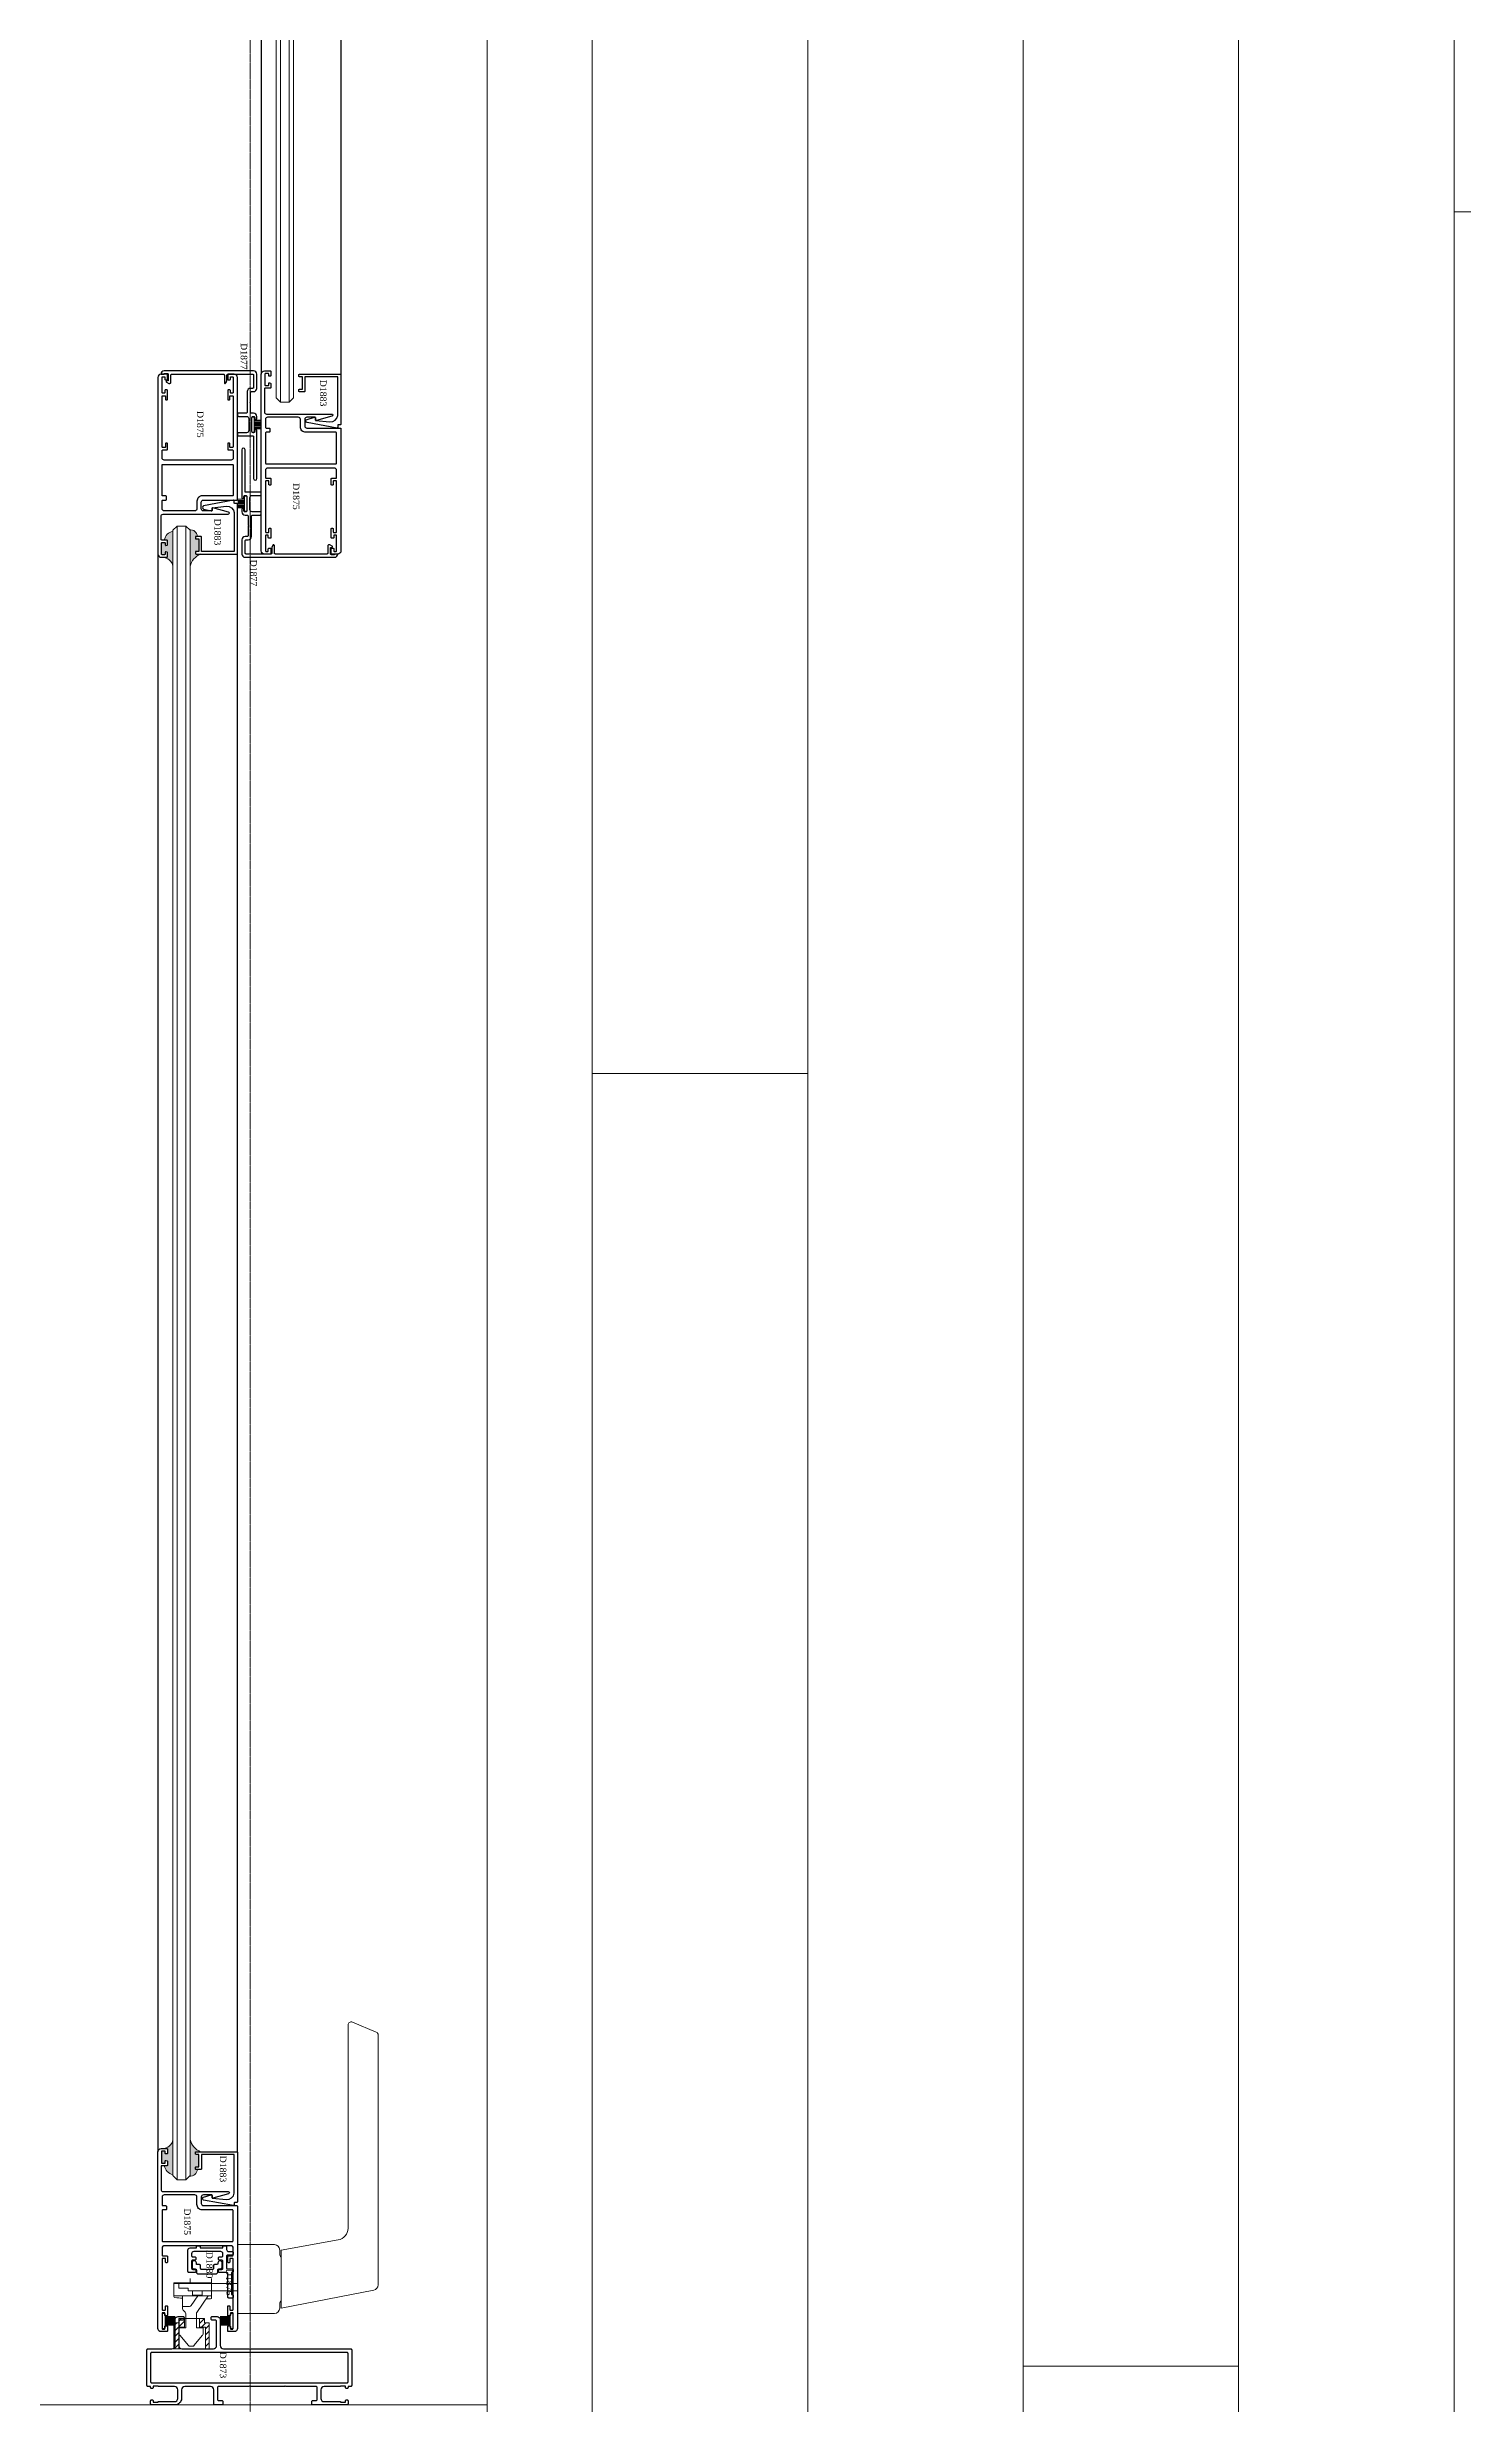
# Model space of a CAD drawing. Header units: millimetres. Extents: x 1336014 to 2939047, y -333549 to -60566.
# Drawn here: x 1477513 to 1478170, y -117289 to -116194 of the extents above; entities that cross this region are included whole.
import ezdxf

# ---------------------------------------------------------------- set-up
doc = ezdxf.new("R2010")
doc.units = ezdxf.units.MM
doc.header["$MEASUREMENT"] = 0
doc.linetypes.add('CENTER2', pattern=[1.125, 0.75, -0.125, 0.125, -0.125])
for name, color, linetype, lineweight in [('02.Thay', 145, 'Continuous', 15), ('03.Manh', 251, 'Continuous', 13), ('09.Hatch', 250, 'Continuous', 5), ('10.truc', 250, 'CENTER2', 20), ('DIM', 252, 'Continuous', 20), ('Khóa cửa nhôm', 56, 'Continuous', 5), ('KT KHUNG BAO', 96, 'Continuous', 9), ('kính', 54, 'Continuous', 9), ('Nhôm', 4, 'Continuous', 20), ('Nẹp nhôm', 6, 'Continuous', 9), ('Ron', 15, 'Continuous', 9)]:
    doc.layers.add(name, color=color, linetype=linetype, lineweight=lineweight)
for name, color, linetype in [('1', 4, 'Continuous'), ('Dim and mark text', 241, 'Continuous'), ('I. Hatch', 8, 'Continuous')]:
    doc.layers.add(name, color=color, linetype=linetype)
doc.styles.add('(Mark cn big5)', font='', dxfattribs={"height": 9})
doc.styles.get('(Mark cn big5)').set_extended_font_data('经典宋体繁')

# ---------------------------------------------------------------- blocks, each defined once
blk = doc.blocks.new('ron cửa trượt xingfa 95')
for p, q in [((-2, 1.4), (-2, 6)), ((-1.6, 1.4), (-1.6, 6)), ((-1.2, 1.4), (-1.2, 6)), ((-0.8, 1.4), (-0.8, 6)), ((-0.4, 1.4), (-0.4, 6)), ((0, 1.4), (0, 6)), ((0.4, 1.4), (0.4, 6)), ((0.8, 1.4), (0.8, 6)), ((1.2, 1.4), (1.2, 6)), ((1.6, 1.4), (1.6, 6)), ((2, 1.4), (2, 6))]:
    blk.add_line(p, q)
blk.add_lwpolyline([(3.1, 0), (-3.2, 0, -0.414214), (-3.5, 0.3), (-3.5, 1.1, -0.414214), (-3.2, 1.4), (3.1, 1.4, -0.414214), (3.4, 1.1), (3.4, 0.3, -0.414214)], format="xyb", close=True)
blk = doc.blocks.new('Long nheo cánh cửa lùa SC95')
for p, q in [((-2, -1.1), (-2, -4.1)), ((-1.5, -1.1), (-1.5, -4.1)), ((-1, -1.1), (-1, -4.1)), ((-0.5, -1.1), (-0.5, -4.1)), ((0, -1.1), (0, -4.1)), ((0.5, -1.1), (0.5, -4.1)), ((1, -1.1), (1, -4.1)), ((1.5, -1.1), (1.5, -4.1)), ((2, -1.1), (2, -4.1))]:
    blk.add_line(p, q)
blk.add_lwpolyline([(3.5, 0), (3.5, -1.1), (-3.5, -1.1), (-3.5, 0)], close=True)
blk = doc.blocks.new('tay nam khoa cua truot xingfa 95')
at = {"linetype": 'Continuous'}
h = blk.add_hatch(dxfattribs=at)
h.set_pattern_fill('ANSI31', color=28, scale=0.6, style=0)
h.set_pattern_definition([(45, (-5592.2417, 6701.1846), (-1.3470384, 1.3470384), [])])
h.paths.add_polyline_path([(-22.3, -35.1), (-22.3, -37.9), (-18.3, -37.9), (-18.3, -35.6), (-20.3, -35.6), (-20.3, -33.4), (-32.3, -33.4), (-32.3, -35.1)])
h.paths.add_polyline_path([(-20.3, -49.9), (-20.3, -47.6), (-18.3, -47.6), (-18.3, -44.9), (-22.3, -44.9), (-22.3, -47.6), (-32.3, -47.6), (-32.3, -49.9)])
for p, q in [((113.3, 45), (-2.7, 45)), ((119.3, 33.1), (114.6, 44.1)), ((-5.1, 43), (-13.5, 0)), ((13.5, 0), (18.2, 26.5)), ((117.9, 31), (23.6, 31)), ((-13.5, 0), (13.5, 0)), ((13.2, 0), (-13.2, 0)), ((-10, 0), (10.4, 0)), ((10.4, 0), (13.5, 0)), ((-16, -20.2), (-16, -3.2)), ((-13.5, -0.7), (-11.5, -0.7)), ((11.5, -0.7), (13.5, -0.7)), ((16, -20.2), (16, -3.2)), ((-5.5, -43.2), (-5.5, -20.2)), ((-2, -47.5), (-2, -20.2)), ((-8.6, -32.3), (0.2, -32.3)), ((-7.7, -49.8), (-7.7, -32.3)), ((-4.3, -32.3), (0.3, -32.3)), ((-1.7, -49.8), (-1.7, -32.3)), ((-31.2, -41.2), (-31.2, -42.3)), ((-30.9, -40.5), (-26.1, -36.5)), ((-30.9, -43.1), (-26.1, -47)), ((-25.5, -36.3), (-22.7, -36.3)), ((-22.7, -39.3), (-22.7, -36.3)), ((-22.7, -39.3), (-16, -39.3)), ((-15.5, -39.1), (-7.7, -33.9)), ((-12.7, -42.6), (-12.7, -45.8)), ((-7.7, -38.7), (-12.3, -41.8)), ((-5.5, -36.7), (-7.5, -36.7)), ((-7.5, -41.2), (-7.5, -36.7)), ((-5.5, -41.2), (-7.5, -41.2)), ((-5.5, -40.3), (-5.5, -43.2)), ((-5.5, -43.2), (-5.5, -41.2)), ((-4.2, -43.2), (-5.5, -43.2)), ((-4.2, -47.5), (-4.2, -43.2)), ((-2, -36), (-2, -49.8)), ((-1.7, -42.3), (-1.7, -44.8)), ((-1.7, -42.3), (0.3, -42.3)), ((-22.7, -47.3), (-25.5, -47.3)), ((-22.7, -47.3), (-22.7, -44.3)), ((-22.7, -44.3), (-16.1, -44.3)), ((-14.5, -45.5), (-15.4, -44.6)), ((-13.8, -45.8), (-7.7, -45.8)), ((-1.7, -49.8), (-8.1, -49.8)), ((-2, -47.5), (-4.2, -47.5))]:
    blk.add_line(p, q, dxfattribs=at)
blk.add_line((-16, -20.2), (16, -20.2))
at = {"color": 28, "linetype": 'Continuous'}
for p, q in [((-20.3, -33.4), (-32.3, -33.4)), ((-32.3, -49.9), (-32.3, -33.4)), ((-22.3, -35.1), (-32.3, -35.1)), ((-22.3, -35.1), (-22.3, -37.9)), ((-18.3, -37.9), (-22.3, -37.9)), ((-20.3, -35.6), (-20.3, -33.4)), ((-18.3, -35.6), (-20.3, -35.6)), ((-18.3, -35.6), (-18.3, -47.6)), ((-22.3, -47.6), (-32.3, -47.6)), ((-32.3, -49.9), (-20.3, -49.9)), ((-22.3, -44.9), (-22.3, -47.6)), ((-18.3, -44.9), (-22.3, -44.9)), ((-20.3, -47.6), (-20.3, -49.9)), ((-20.3, -47.6), (-18.3, -47.6))]:
    blk.add_line(p, q, dxfattribs=at)
at = {"linetype": 'Continuous'}
for centre, radius, start, end in [((-2.7, 42.5), 2.5, 90, 169), ((113.3, 43.5), 1.5, 23, 89.9994), ((117.9, 32.5), 1.5, 269.9998, 23), ((23.6, 25.5), 5.5, 90, 170), ((-11.5, 0.8), 1.5, 270, 327.769), ((-11.3, 0.8), 1.5, 270, 327.769), ((11.5, 0.8), 1.5, 212.231, 270), ((11.7, 0.8), 1.5, 212.231, 270), ((-13.5, -3.2), 2.5, 90, 180), ((13.5, -3.2), 2.5, 0, 90), ((110.8, -37.3), 120, 177.8419, 178.8785), ((-8.6, -32.8), 0.5, 90, 177.8419), ((-30.2, -41.2), 1, 130, 180), ((-30.2, -42.3), 1, 180, 230), ((-25.5, -37.3), 1, 90, 130), ((-16, -38.3), 1, 270, 303.6901), ((-11.7, -42.6), 1, 123.6901, 180), ((-25.5, -46.3), 1, 230, 270), ((-16.1, -45.3), 1, 45, 90), ((-13.8, -44.8), 1, 225, 270), ((110.8, -37.3), 120, 184.0619, 185.7633), ((-8.1, -49.3), 0.5, 185.7633, 270)]:
    blk.add_arc(centre, radius, start, end, dxfattribs=at)
blk = doc.blocks.new('\xadqerqw')
at = {"layer": 'KT KHUNG BAO'}
for points in [[(478522.9, -43414), (478522.9, -43397.8, 0.317646), (478518.9, -43401.8), (478520.1, -43401.8, -0.414214), (478520.4, -43402.1), (478520.4, -43403.9, -0.339454), (478520.2, -43404.2), (478519.7, -43404.3, -0.493145), (478519.4, -43404.1), (478519.4, -43403.3, 0.414214), (478519.1, -43403), (478517.9, -43403, 0.414214), (478517.6, -43403.3), (478517.6, -43408.3, 0.414214), (478517.9, -43408.6), (478519.1, -43408.6, 0.414214), (478519.4, -43408.3), (478519.4, -43407.5, -0.493145), (478519.7, -43407.3), (478520.2, -43407.5, -0.339454), (478520.4, -43407.8), (478520.4, -43409.5, -0.414214), (478520.1, -43409.8), (478518, -43409.8, -0.367208)], [(478535.8, -43408.3), (478533.7, -43408.3, -0.414214), (478533.4, -43408), (478533.4, -43407.4, -0.414214), (478533.7, -43407.1), (478535, -43407.1), (478535, -43401.3), (478533.7, -43401.3, -0.414214), (478533.4, -43401), (478533.4, -43400.4, -0.414214), (478533.7, -43400.1), (478534.3, -43400.1, 0.424996), (478530.7, -43397.1), (478530.9, -43397.3), (478530.9, -43414, -0.234607)], [(478522.9, -44144.3), (478522.9, -44160.6, -0.317646), (478518.9, -44156.5), (478520.1, -44156.5, 0.414214), (478520.4, -44156.2), (478520.4, -44154.4, 0.339454), (478520.2, -44154.1), (478519.7, -44154, 0.493145), (478519.4, -44154.2), (478519.4, -44155, -0.414214), (478519.1, -44155.3), (478517.9, -44155.3, -0.414214), (478517.6, -44155), (478517.6, -44150, -0.414214), (478517.9, -44149.7), (478519.1, -44149.7, -0.414214), (478519.4, -44150), (478519.4, -44150.8, 0.493145), (478519.7, -44151), (478520.2, -44150.9, 0.339454), (478520.4, -44150.6), (478520.4, -44148.8, 0.414214), (478520.1, -44148.5), (478518, -44148.5, 0.367208)], [(478535.8, -44150), (478533.7, -44150, 0.414214), (478533.4, -44150.3), (478533.4, -44150.9, 0.414214), (478533.7, -44151.2), (478535, -44151.2), (478535, -44157), (478533.7, -44157, 0.414214), (478533.4, -44157.3), (478533.4, -44157.9, 0.414214), (478533.7, -44158.2), (478534.3, -44158.2, -0.424996), (478530.7, -44161.2), (478530.9, -44161), (478530.9, -44144.3, 0.234607)]]:
    blk.add_hatch(color=256, dxfattribs=at).paths.add_polyline_path(points)
at = {"layer": '1'}
for points in [[(478535.6, -44194.6), (478546.1, -44194.6), (478546.1, -44194.1, -0.414214), (478546.6, -44193.6), (478547.3, -44193.6, -0.414214), (478547.8, -44194.1), (478547.8, -44195.3, 0.414214), (478548.8, -44196.3), (478550.4, -44196.3, -0.414214), (478550.9, -44196.8), (478550.9, -44197.5, -0.414214), (478550.4, -44198), (478548.3, -44198, 0.414214), (478547.8, -44198.5), (478547.8, -44203.9, 0.414214), (478548.3, -44204.4), (478550.4, -44204.4, -0.414214), (478550.9, -44204.9), (478550.9, -44205.6, -0.414214), (478550.4, -44206.1), (478550.1, -44206.1), (478550.1, -44216.2), (478550.4, -44216.2, -0.414214), (478550.9, -44216.7), (478550.9, -44217.4, -0.414214), (478550.4, -44217.9), (478548.9, -44217.9, -0.414214), (478548.4, -44217.4), (478548.4, -44206.6, 0.414214), (478547.9, -44206.1), (478544.6, -44206.1, -0.414214), (478544.1, -44205.6), (478544.1, -44205.1, -0.414214), (478544.6, -44204.6), (478545.6, -44204.6, 0.414214), (478546.1, -44204.1), (478546.1, -44200.8, 0.414214), (478545.6, -44200.3), (478544.6, -44200.3, -0.414214), (478544.1, -44199.8), (478544.1, -44199.3, -0.414214), (478544.6, -44198.8), (478545.6, -44198.8, 0.414214), (478546.1, -44198.3), (478546.1, -44197.3, 0.414214), (478545.1, -44196.3), (478539.2, -44196.3), (478538.9, -44196), (478538.6, -44196.3), (478532.6, -44196.3, 0.414214), (478531.6, -44197.3), (478531.6, -44198.3, 0.414214), (478532.1, -44198.8), (478533.1, -44198.8, -0.414214), (478533.6, -44199.3), (478533.6, -44199.8, -0.414214), (478533.1, -44200.3), (478532.1, -44200.3, 0.414214), (478531.6, -44200.8), (478531.6, -44204.1, 0.414214), (478532.1, -44204.6), (478533.1, -44204.6, -0.414214), (478533.6, -44205.1), (478533.6, -44205.6, -0.414214), (478533.1, -44206.1), (478530.4, -44206.1, -0.414214), (478529.9, -44205.6), (478529.9, -44195.6, -0.414214), (478530.9, -44194.6), (478533.9, -44194.6), (478533.9, -44194.1, -0.414214), (478534.4, -44193.6), (478535.1, -44193.6, -0.414214), (478535.6, -44194.1)], [(478543.8, -44205.7), (478543.8, -44204.9, -0.414214), (478544.3, -44204.4), (478544.8, -44204.4, 0.414214), (478545.8, -44203.4), (478545.8, -44201.6, 0.414214), (478544.8, -44200.6, 0.414214), (478543.8, -44201.6), (478543.8, -44201.9, -0.414214), (478543.3, -44202.4), (478542.3, -44202.4, 0.414214), (478541.8, -44202.9), (478541.8, -44204.2, -0.414214), (478541.3, -44204.7), (478539.1, -44204.7), (478538.8, -44205), (478538.5, -44204.7), (478536.3, -44204.7, -0.414214), (478535.8, -44204.2), (478535.8, -44202.9, 0.414214), (478535.3, -44202.4), (478534.3, -44202.4, -0.414214), (478533.8, -44201.9), (478533.8, -44201.6, 0.414214), (478532.8, -44200.6, 0.414214), (478531.8, -44201.6), (478531.8, -44203.4, 0.414214), (478532.8, -44204.4), (478533.3, -44204.4, -0.414214), (478533.8, -44204.9), (478533.8, -44205.7, 0.414214), (478534.8, -44206.7), (478542.8, -44206.7, 0.414214)]]:
    blk.add_lwpolyline(points, format="xyb", close=True, dxfattribs=at)
at = {"layer": 'DIM', "ltscale": 0.15}
for centre, radius, start, end in [((478523.8, -43402.6), 4.93, 100.1457, 170.6347), ((478531, -43400.3), 3.29, 4.0145, 96.1158), ((478518, -43414.9), 5.03, 9.3385, 89.993), ((478518, -44143.5), 5.03, 270.007, 350.6615), ((478523.8, -44155.7), 4.93, 189.3653, 259.8543), ((478531, -44158), 3.29, 263.8842, 355.9855)]:
    blk.add_arc(centre, radius, start, end, dxfattribs=at)
at = {"layer": 'I. Hatch', "ltscale": 0.15}
for p, q in [((478563.9, -42584.4), (478563.9, -43324.8)), ((478600.9, -42584.1), (478600.9, -43325.1)), ((478515.9, -43408.3), (478515.9, -44150)), ((478552.9, -44150.3), (478552.9, -43407.8))]:
    blk.add_line(p, q, dxfattribs=at)
at = {"layer": 'KT KHUNG BAO'}
for centre, start, end in [((478539.1, -43416.1), 112.8415, 165.6543), ((478539.1, -44142.2), 194.3457, 247.1585)]:
    blk.add_arc(centre, 8.49, start, end, dxfattribs=at)
at = {"layer": 'kính'}
for points in [[(478576.9, -43337.8), (478578.9, -43335.8), (478578.9, -42573.4), (478576.9, -42571.4), (478572.9, -42571.4), (478570.9, -42573.4), (478570.9, -43335.8), (478572.9, -43337.8)], [(478572.9, -43337.8), (478572.9, -42571.4), (478576.9, -42571.4), (478576.9, -43337.8)], [(478528.9, -44163), (478530.9, -44161), (478530.9, -43397.3), (478528.9, -43395.3), (478524.9, -43395.3), (478522.9, -43397.3), (478522.9, -44161), (478524.9, -44163)], [(478524.9, -44163), (478524.9, -43395.3), (478528.9, -43395.3), (478528.9, -44163)]]:
    blk.add_lwpolyline(points, close=True, dxfattribs=at)
at = {"layer": 'Nhôm', "lineweight": 25}
for points in [[(478520.4, -43402.1, 0.414214), (478520.1, -43401.8), (478517.7, -43401.8, -0.414214), (478517.4, -43401.5), (478517.4, -43390.8, -0.414214), (478518.4, -43389.8), (478548.6, -43389.8, 0.873366), (478548.8, -43388.8), (478541.5, -43386.8, 0.49569), (478541.1, -43387.1), (478541.1, -43388, -0.414214), (478540.8, -43388.3), (478537.1, -43388.3, -0.414214), (478536.1, -43387.3), (478536.1, -43384.3, -0.414214), (478537.1, -43383.3), (478552.6, -43383.3, 0.414214), (478552.9, -43383), (478552.9, -43326.3, 0.414214), (478551.4, -43324.8), (478548.7, -43324.8, 0.414214), (478548.4, -43325.1), (478548.4, -43327.2, 0.414214), (478548.7, -43327.5), (478549.3, -43327.5, 0.414214), (478549.6, -43327.2), (478549.6, -43326.3, -0.414214), (478549.9, -43326), (478550.6, -43326, -0.414214), (478550.9, -43326.3), (478550.9, -43333.3, -0.414214), (478550.6, -43333.6), (478549.9, -43333.6, -0.414214), (478549.6, -43333.3), (478549.6, -43332.4, 0.414214), (478549.3, -43332.1), (478548.7, -43332.1, 0.414214), (478548.4, -43332.4), (478548.4, -43334.8), (478548.4, -43336.5, 0.414214), (478548.7, -43336.8), (478549, -43336.8, 0.414214), (478549.3, -43336.5), (478549.3, -43335.1, -0.414214), (478549.6, -43334.8), (478550.6, -43334.8, -0.414214), (478550.9, -43335.1), (478550.9, -43358.5, -0.414214), (478550.6, -43358.8), (478549.6, -43358.8, -0.414214), (478549.3, -43358.5), (478549.3, -43357.1, 0.414214), (478549, -43356.8), (478548.7, -43356.8, 0.414214), (478548.4, -43357.1), (478548.4, -43359.7, 0.414214), (478548.7, -43360), (478550.6, -43360, -0.414214), (478550.9, -43360.3), (478550.9, -43363.7, -0.414214), (478549.9, -43364.7), (478518.9, -43364.7, -0.414214), (478517.9, -43363.7), (478517.9, -43360.3, -0.414214), (478518.2, -43360), (478520.1, -43360, 0.414214), (478520.4, -43359.7), (478520.4, -43357.1, 0.414214), (478520.1, -43356.8), (478519.8, -43356.8, 0.414214), (478519.5, -43357.1), (478519.5, -43358.5, -0.414214), (478519.2, -43358.8), (478518.2, -43358.8, -0.414214), (478517.9, -43358.5), (478517.9, -43335.1, -0.414214), (478518.2, -43334.8), (478519.2, -43334.8, -0.414214), (478519.5, -43335.1), (478519.5, -43336.5, 0.414214), (478519.8, -43336.8), (478520.1, -43336.8, 0.414214), (478520.4, -43336.5), (478520.4, -43334.8), (478520.4, -43332.4, 0.414214), (478520.1, -43332.1), (478519.5, -43332.1, 0.414214), (478519.2, -43332.4), (478519.2, -43333.3, -0.414214), (478518.9, -43333.6), (478518.2, -43333.6, -0.414214), (478517.9, -43333.3), (478517.9, -43326.3, -0.414214), (478518.2, -43326), (478518.9, -43326, -0.414214), (478519.2, -43326.3), (478519.2, -43327.2, 0.414214), (478519.5, -43327.5), (478520.1, -43327.5, 0.414214), (478520.4, -43327.2), (478520.4, -43325.1, 0.414214), (478520.1, -43324.8), (478517.4, -43324.8, 0.414214), (478515.9, -43326.3), (478515.9, -43408.3, 0.414214), (478517.4, -43409.8), (478520.1, -43409.8, 0.414214), (478520.4, -43409.5), (478520.4, -43407.8, 0.339454), (478520.2, -43407.5), (478519.7, -43407.3, 0.493145), (478519.4, -43407.5), (478519.4, -43408.3, -0.414214), (478519.1, -43408.6), (478517.9, -43408.6, -0.414214), (478517.6, -43408.3), (478517.6, -43403.3, -0.414214), (478517.9, -43403), (478519.1, -43403, -0.414214), (478519.4, -43403.3), (478519.4, -43404.1, 0.493145), (478519.7, -43404.3), (478520.2, -43404.2, 0.339454), (478520.4, -43403.9)], [(478568.4, -43331, -0.414214), (478568.1, -43331.3), (478565.7, -43331.3, 0.414214), (478565.4, -43331.6), (478565.4, -43342.3, 0.414214), (478566.4, -43343.3), (478596.6, -43343.3, -0.873366), (478596.7, -43344.3), (478589.5, -43346.3, -0.49569), (478589.1, -43346), (478589.1, -43345.1, 0.414214), (478588.8, -43344.8), (478585.1, -43344.8, 0.414214), (478584.1, -43345.8), (478584.1, -43348.8, 0.414214), (478585.1, -43349.8), (478600.6, -43349.8, -0.414214), (478600.9, -43350.1), (478600.9, -43406.8, -0.414214), (478599.4, -43408.3), (478596.7, -43408.3, -0.414214), (478596.4, -43408), (478596.4, -43405.9, -0.414214), (478596.7, -43405.6), (478597.3, -43405.6, -0.414214), (478597.6, -43405.9), (478597.6, -43406.8, 0.414214), (478597.9, -43407.1), (478598.6, -43407.1, 0.414214), (478598.9, -43406.8), (478598.9, -43399.8, 0.414214), (478598.6, -43399.5), (478597.9, -43399.5, 0.414214), (478597.6, -43399.8), (478597.6, -43400.7, -0.414214), (478597.3, -43401), (478596.7, -43401, -0.414214), (478596.4, -43400.7), (478596.4, -43398.3), (478596.4, -43396.6, -0.414214), (478596.7, -43396.3), (478597, -43396.3, -0.414214), (478597.3, -43396.6), (478597.3, -43398, 0.414214), (478597.6, -43398.3), (478598.6, -43398.3, 0.414214), (478598.9, -43398), (478598.9, -43374.6, 0.414214), (478598.6, -43374.3), (478597.6, -43374.3, 0.414214), (478597.3, -43374.6), (478597.3, -43376, -0.414214), (478597, -43376.3), (478596.7, -43376.3, -0.414214), (478596.4, -43376), (478596.4, -43373.4, -0.414214), (478596.7, -43373.1), (478598.6, -43373.1, 0.414214), (478598.9, -43372.8), (478598.9, -43369.4, 0.414214), (478597.9, -43368.4), (478566.9, -43368.4, 0.414214), (478565.9, -43369.4), (478565.9, -43372.8, 0.414214), (478566.2, -43373.1), (478568.1, -43373.1, -0.414214), (478568.4, -43373.4), (478568.4, -43376, -0.414214), (478568.1, -43376.3), (478567.8, -43376.3, -0.414214), (478567.5, -43376), (478567.5, -43374.6, 0.414214), (478567.2, -43374.3), (478566.2, -43374.3, 0.414214), (478565.9, -43374.6), (478565.9, -43398, 0.414214), (478566.2, -43398.3), (478567.2, -43398.3, 0.414214), (478567.5, -43398), (478567.5, -43396.6, -0.414214), (478567.8, -43396.3), (478568.1, -43396.3, -0.414214), (478568.4, -43396.6), (478568.4, -43398.3), (478568.4, -43400.7, -0.414214), (478568.1, -43401), (478567.5, -43401, -0.414214), (478567.2, -43400.7), (478567.2, -43399.8, 0.414214), (478566.9, -43399.5), (478566.2, -43399.5, 0.414214), (478565.9, -43399.8), (478565.9, -43406.8, 0.414214), (478566.2, -43407.1), (478566.9, -43407.1, 0.414214), (478567.2, -43406.8), (478567.2, -43405.9, -0.414214), (478567.5, -43405.6), (478568.1, -43405.6, -0.414214), (478568.4, -43405.9), (478568.4, -43408, -0.414214), (478568.1, -43408.3), (478565.4, -43408.3, -0.414214), (478563.9, -43406.8), (478563.9, -43324.8, -0.414214), (478565.4, -43323.3), (478568.1, -43323.3, -0.414214), (478568.4, -43323.6), (478568.4, -43325.4, -0.339454), (478568.2, -43325.7), (478567.7, -43325.8, -0.493145), (478567.4, -43325.6), (478567.4, -43324.8, 0.414214), (478567.1, -43324.5), (478565.9, -43324.5, 0.414214), (478565.6, -43324.8), (478565.6, -43329.8, 0.414214), (478565.9, -43330.1), (478567.1, -43330.1, 0.414214), (478567.4, -43329.8), (478567.4, -43329, -0.493145), (478567.7, -43328.8), (478568.2, -43329, -0.339454), (478568.4, -43329.3)], [(478598.9, -43366.1), (478598.9, -43352.1, 0.414214), (478598.6, -43351.8), (478584.6, -43351.8, -0.414214), (478582.1, -43349.3), (478582.1, -43345.8, 0.414214), (478581.1, -43344.8), (478566.9, -43344.8, 0.414214), (478565.9, -43345.8), (478565.9, -43349.5, 0.414214), (478566.2, -43349.8), (478567.6, -43349.8, -0.414214), (478567.9, -43350.1), (478567.9, -43351.5, -0.414214), (478567.6, -43351.8), (478566.2, -43351.8, 0.414214), (478565.9, -43352.1), (478565.9, -43366.1, 0.414214), (478566.2, -43366.4), (478598.6, -43366.4, 0.414214)], [(478550.9, -43367), (478550.9, -43381, -0.414214), (478550.6, -43381.3), (478536.6, -43381.3, 0.414214), (478534.1, -43383.8), (478534.1, -43387.3, -0.414214), (478533.1, -43388.3), (478518.9, -43388.3, -0.414214), (478517.9, -43387.3), (478517.9, -43383.6, -0.414214), (478518.2, -43383.3), (478519.6, -43383.3, 0.414214), (478519.9, -43383), (478519.9, -43381.6, 0.414214), (478519.6, -43381.3), (478518.2, -43381.3, -0.414214), (478517.9, -43381), (478517.9, -43367, -0.414214), (478518.2, -43366.7), (478550.6, -43366.7, -0.414214)], [(478520.4, -44156.2, -0.414214), (478520.1, -44156.5), (478517.7, -44156.5, 0.414214), (478517.4, -44156.8), (478517.4, -44167.5, 0.414214), (478518.4, -44168.5), (478548.6, -44168.5, -0.873366), (478548.8, -44169.5), (478541.5, -44171.5, -0.49569), (478541.1, -44171.2), (478541.1, -44170.3, 0.414214), (478540.8, -44170), (478537.1, -44170, 0.414214), (478536.1, -44171), (478536.1, -44174, 0.414214), (478537.1, -44175), (478552.6, -44175, -0.414214), (478552.9, -44175.3), (478552.9, -44232, -0.414214), (478551.4, -44233.5), (478548.7, -44233.5, -0.414214), (478548.4, -44233.2), (478548.4, -44231.1, -0.414214), (478548.7, -44230.8), (478549.3, -44230.8, -0.414214), (478549.6, -44231.1), (478549.6, -44232, 0.414214), (478549.9, -44232.3), (478550.6, -44232.3, 0.414214), (478550.9, -44232), (478550.9, -44225, 0.414214), (478550.6, -44224.7), (478549.9, -44224.7, 0.414214), (478549.6, -44225), (478549.6, -44225.9, -0.414214), (478549.3, -44226.2), (478548.7, -44226.2, -0.414214), (478548.4, -44225.9), (478548.4, -44223.5), (478548.4, -44221.8, -0.414214), (478548.7, -44221.5), (478549, -44221.5, -0.414214), (478549.3, -44221.8), (478549.3, -44223.2, 0.414214), (478549.6, -44223.5), (478550.6, -44223.5, 0.414214), (478550.9, -44223.2), (478550.9, -44199.8, 0.414214), (478550.6, -44199.5), (478549.6, -44199.5, 0.414214), (478549.3, -44199.8), (478549.3, -44201.2, -0.414214), (478549, -44201.5), (478548.7, -44201.5, -0.414214), (478548.4, -44201.2), (478548.4, -44198.6, -0.414214), (478548.7, -44198.3), (478550.6, -44198.3, 0.414214), (478550.9, -44198), (478550.9, -44194.6, 0.414214), (478549.9, -44193.6), (478518.9, -44193.6, 0.414214), (478517.9, -44194.6), (478517.9, -44198, 0.414214), (478518.2, -44198.3), (478520.1, -44198.3, -0.414214), (478520.4, -44198.6), (478520.4, -44201.2, -0.414214), (478520.1, -44201.5), (478519.8, -44201.5, -0.414214), (478519.5, -44201.2), (478519.5, -44199.8, 0.414214), (478519.2, -44199.5), (478518.2, -44199.5, 0.414214), (478517.9, -44199.8), (478517.9, -44223.2, 0.414214), (478518.2, -44223.5), (478519.2, -44223.5, 0.414214), (478519.5, -44223.2), (478519.5, -44221.8, -0.414214), (478519.8, -44221.5), (478520.1, -44221.5, -0.414214), (478520.4, -44221.8), (478520.4, -44223.5), (478520.4, -44225.9, -0.414214), (478520.1, -44226.2), (478519.5, -44226.2, -0.414214), (478519.2, -44225.9), (478519.2, -44225, 0.414214), (478518.9, -44224.7), (478518.2, -44224.7, 0.414214), (478517.9, -44225), (478517.9, -44232, 0.414214), (478518.2, -44232.3), (478518.9, -44232.3, 0.414214), (478519.2, -44232), (478519.2, -44231.1, -0.414214), (478519.5, -44230.8), (478520.1, -44230.8, -0.414214), (478520.4, -44231.1), (478520.4, -44233.2, -0.414214), (478520.1, -44233.5), (478517.4, -44233.5, -0.414214), (478515.9, -44232), (478515.9, -44150, -0.414214), (478517.4, -44148.5), (478520.1, -44148.5, -0.414214), (478520.4, -44148.8), (478520.4, -44150.6, -0.339454), (478520.2, -44150.9), (478519.7, -44151, -0.493145), (478519.4, -44150.8), (478519.4, -44150, 0.414214), (478519.1, -44149.7), (478517.9, -44149.7, 0.414214), (478517.6, -44150), (478517.6, -44155, 0.414214), (478517.9, -44155.3), (478519.1, -44155.3, 0.414214), (478519.4, -44155), (478519.4, -44154.2, -0.493145), (478519.7, -44154), (478520.2, -44154.2, -0.339454), (478520.4, -44154.4)], [(478550.9, -44191.3), (478550.9, -44177.3, 0.414214), (478550.6, -44177), (478536.6, -44177, -0.414214), (478534.1, -44174.5), (478534.1, -44171, 0.414214), (478533.1, -44170), (478518.9, -44170, 0.414214), (478517.9, -44171), (478517.9, -44174.7, 0.414214), (478518.2, -44175), (478519.6, -44175, -0.414214), (478519.9, -44175.3), (478519.9, -44176.7, -0.414214), (478519.6, -44177), (478518.2, -44177, 0.414214), (478517.9, -44177.3), (478517.9, -44191.3, 0.414214), (478518.2, -44191.6), (478550.6, -44191.6, 0.414214)], [(478603.7, -44265.1, -0.414214), (478604.2, -44265.6), (478604.2, -44267, -0.414214), (478603.7, -44267.5), (478587.9, -44267.5, -0.414214), (478587.4, -44267), (478587.4, -44266, -0.414214), (478587.9, -44265.5), (478589.4, -44265.5, 0.414214), (478589.9, -44265), (478589.9, -44259.5, 0.414214), (478589.4, -44259), (478575.4, -44259), (478575.1, -44258.7), (478574.8, -44259), (478558.7, -44259), (478558.4, -44258.7), (478558.1, -44259), (478544.1, -44259, 0.414214), (478543.6, -44259.5), (478543.6, -44265, 0.414214), (478544.1, -44265.5), (478545.6, -44265.5, -0.414214), (478546.1, -44266), (478546.1, -44267, -0.414214), (478545.6, -44267.5), (478542.4, -44267.5, -0.414214), (478541.9, -44267), (478541.9, -44260.5, 0.414214), (478540.4, -44259), (478528.4, -44259, 0.414214), (478526.9, -44260.5), (478526.9, -44264.5, -0.414214), (478523.9, -44267.5), (478513.1, -44267.5, -0.414214), (478512.6, -44267), (478512.6, -44265.6, -0.414214), (478513.1, -44265.1), (478513.3, -44265.1, -0.414214), (478513.8, -44265.6), (478513.8, -44266.2), (478516.1, -44266.2), (478516.1, -44266), (478523.7, -44266, 0.414214), (478525.2, -44264.5), (478525.2, -44260.5, 0.414214), (478523.7, -44259), (478516.1, -44259), (478516.1, -44258.8), (478513.8, -44258.8), (478513.8, -44259.4, -0.414214), (478513.3, -44259.9), (478513.1, -44259.9, -0.414214), (478512.6, -44259.4), (478512.6, -44259), (478511.4, -44259, -0.414214), (478510.9, -44258.5), (478510.9, -44242, -0.414214), (478511.4, -44241.5), (478522.4, -44241.5, 0.414214), (478523.9, -44240), (478523.9, -44228, -0.414214), (478525.4, -44226.5), (478525.6, -44226.5), (478527.6, -44226.5, -0.414214), (478528.1, -44227), (478528.1, -44227.7, -0.414214), (478527.6, -44228.2), (478526.1, -44228.2, 0.414214), (478525.6, -44228.7), (478525.6, -44240, 0.414214), (478527.1, -44241.5), (478541.7, -44241.5, 0.414214), (478543.2, -44240), (478543.2, -44228.7, 0.414214), (478542.7, -44228.2), (478541.2, -44228.2, -0.414214), (478540.7, -44227.7), (478540.7, -44227, -0.414214), (478541.2, -44226.5), (478543.2, -44226.5), (478543.4, -44226.5, -0.414214), (478544.9, -44228), (478544.9, -44240, 0.414214), (478546.4, -44241.5), (478605.4, -44241.5, -0.414214), (478605.9, -44242), (478605.9, -44258.5, -0.414214), (478605.4, -44259), (478604.2, -44259), (478604.2, -44259.4, -0.414214), (478603.7, -44259.9), (478603.5, -44259.9, -0.414214), (478603, -44259.4), (478603, -44258.8), (478600.7, -44258.8), (478600.7, -44259), (478593.1, -44259, 0.414214), (478591.6, -44260.5), (478591.6, -44264.5, 0.414214), (478593.1, -44266), (478600.7, -44266), (478600.7, -44266.2), (478603, -44266.2), (478603, -44265.6, -0.414214), (478603.5, -44265.1)], [(478513.1, -44243.2, 0.414214), (478512.6, -44243.7), (478512.6, -44256.8, 0.414214), (478513.1, -44257.3), (478603.7, -44257.3, 0.414214), (478604.2, -44256.8), (478604.2, -44243.7, 0.414214), (478603.7, -44243.2)]]:
    blk.add_lwpolyline(points, format="xyb", close=True, dxfattribs=at)
at = {"layer": 'Nẹp nhôm', "color": 6, "lineweight": 25}
for points in [[(478560.9, -43344.9), (478560.9, -43345.4, 0.414214), (478561.4, -43345.9), (478561.4, -43345.9, 0.414214), (478561.9, -43345.4), (478561.9, -43344.4, 0.414214), (478560.4, -43342.9), (478559.4, -43342.9, -0.414214), (478558.9, -43342.4), (478558.9, -43338.2), (478558.6, -43337.9), (478558.9, -43337.6), (478558.9, -43333.4, -0.414214), (478559.4, -43332.9), (478560.4, -43332.9, 0.414214), (478561.9, -43331.4), (478561.9, -43324.8, 0.414214), (478560.4, -43323.3), (478518.9, -43323.3, 0.414214), (478517.4, -43324.8), (478518.9, -43324.8), (478518.9, -43324.5), (478520.3, -43324.5, -0.414214), (478520.8, -43325), (478520.8, -43327.9), (478520.1, -43327.9, 0.767327), (478520, -43328.5), (478521.1, -43329.1), (478521.5, -43329.1, 0.414214), (478522, -43328.6), (478522, -43325.3, -0.414214), (478522.5, -43324.8), (478546.3, -43324.8, -0.414214), (478546.8, -43325.3), (478546.8, -43328.8, 0.678695), (478547.3, -43329, 0.191401), (478548, -43327.3), (478548, -43325.3, -0.414214), (478548.5, -43324.8), (478559.9, -43324.8, -0.414214), (478560.4, -43325.3), (478560.4, -43330.9, -0.414214), (478559.9, -43331.4), (478558.9, -43331.4, 0.414214), (478557.4, -43332.9), (478557.4, -43342.4, -0.414214), (478556.9, -43342.9), (478553.4, -43342.9, 0.414214), (478552.9, -43343.4), (478552.9, -43343.9, 0.414214), (478553.4, -43344.4), (478557.1, -43344.4, -0.414214), (478558.1, -43345.4), (478558.1, -43351, -0.414214), (478557.1, -43352), (478553.4, -43352, 0.414214), (478552.9, -43352.5), (478552.9, -43353.2, 0.414214), (478553.2, -43353.5), (478560.1, -43353.5, -0.414214), (478560.4, -43353.8), (478560.4, -43373.3, 0.413937), (478561.2, -43374, 0.413937), (478561.9, -43373.3), (478561.9, -43351, 0.414214), (478561.4, -43350.5, 0.414214), (478560.9, -43351), (478560.9, -43351.5, -0.414214), (478560.4, -43352), (478560.1, -43352, -0.414214), (478559.6, -43351.5), (478559.6, -43344.9, -0.414214), (478560.1, -43344.4), (478560.4, -43344.4, -0.414214)], [(478600.9, -43325.1), (478600.9, -43348, -0.414214), (478600.6, -43348.3), (478599.7, -43348.3, 0.414214), (478599.4, -43348.6), (478599.4, -43349.5, -0.467924), (478599.1, -43349.8), (478585.2, -43347.3, -0.800406), (478585.2, -43345.8), (478588.7, -43344.8, -0.493145), (478589.1, -43345.1), (478589.1, -43346.3), (478595.8, -43347, 0.380274), (478599.4, -43344), (478599.4, -43326), (478584.2, -43326), (478584.2, -43332.7, -0.414214), (478583.9, -43333), (478581.7, -43333, -0.414214), (478581.4, -43332.7), (478581.4, -43332.1, -0.414214), (478581.7, -43331.8), (478583, -43331.8), (478583, -43326), (478581.7, -43326, -0.414214), (478581.4, -43325.7), (478581.4, -43325.1, -0.414214), (478581.7, -43324.8), (478600.6, -43324.8, -0.414214)], [(478555.9, -43388.2), (478555.9, -43387.7, 0.414214), (478555.4, -43387.2), (478555.4, -43387.2, 0.414214), (478554.9, -43387.7), (478554.9, -43388.7, 0.414214), (478556.4, -43390.2), (478557.4, -43390.2, -0.414214), (478557.9, -43390.7), (478557.9, -43394.9), (478558.2, -43395.2), (478557.9, -43395.5), (478557.9, -43399.7, -0.414214), (478557.4, -43400.2), (478556.4, -43400.2, 0.414214), (478554.9, -43401.7), (478554.9, -43408.3, 0.414214), (478556.4, -43409.8), (478597.9, -43409.8, 0.414214), (478599.4, -43408.3), (478597.9, -43408.3), (478597.9, -43408.6), (478596.5, -43408.6, -0.414214), (478596, -43408.1), (478596, -43405.2), (478596.7, -43405.2, 0.767327), (478596.9, -43404.7), (478595.8, -43404), (478595.3, -43404, 0.414214), (478594.8, -43404.5), (478594.8, -43407.8, -0.414214), (478594.3, -43408.3), (478570.5, -43408.3, -0.414214), (478570, -43407.8), (478570, -43404.3, 0.678695), (478569.5, -43404.1, 0.191401), (478568.8, -43405.8), (478568.8, -43407.8, -0.414214), (478568.3, -43408.3), (478556.9, -43408.3, -0.414214), (478556.4, -43407.8), (478556.4, -43402.2, -0.414214), (478556.9, -43401.7), (478557.9, -43401.7, 0.414214), (478559.4, -43400.2), (478559.4, -43390.7, -0.414214), (478559.9, -43390.2), (478563.4, -43390.2, 0.414214), (478563.9, -43389.7), (478563.9, -43389.2, 0.414214), (478563.4, -43388.7), (478559.7, -43388.7, -0.414214), (478558.7, -43387.7), (478558.7, -43382.1, -0.414214), (478559.7, -43381.1), (478563.4, -43381.1, 0.414214), (478563.9, -43380.6), (478563.9, -43379.9, 0.414214), (478563.6, -43379.6), (478556.7, -43379.6, -0.414214), (478556.4, -43379.3), (478556.4, -43359.9, 0.413937), (478555.7, -43359.1, 0.413937), (478554.9, -43359.9), (478554.9, -43382.1, 0.414214), (478555.4, -43382.6, 0.414214), (478555.9, -43382.1), (478555.9, -43381.6, -0.414214), (478556.4, -43381.1), (478556.7, -43381.1, -0.414214), (478557.2, -43381.6), (478557.2, -43388.2, -0.414214), (478556.7, -43388.7), (478556.4, -43388.7, -0.414214)], [(478552.9, -43408), (478552.9, -43385.1, 0.414214), (478552.6, -43384.8), (478551.7, -43384.8, -0.414214), (478551.4, -43384.5), (478551.4, -43383.6, 0.467924), (478551.1, -43383.3), (478537.2, -43385.9, 0.800406), (478537.2, -43387.4), (478540.7, -43388.3, 0.493145), (478541.1, -43388), (478541.1, -43386.8), (478547.8, -43386.1, -0.380274), (478551.4, -43389.1), (478551.4, -43407.1), (478536.2, -43407.1), (478536.2, -43400.4, 0.414214), (478535.9, -43400.1), (478533.7, -43400.1, 0.414214), (478533.4, -43400.4), (478533.4, -43401, 0.414214), (478533.7, -43401.3), (478535, -43401.3), (478535, -43407.1), (478533.7, -43407.1, 0.414214), (478533.4, -43407.4), (478533.4, -43408, 0.414214), (478533.7, -43408.3), (478552.6, -43408.3, 0.414214)], [(478552.9, -44150.3), (478552.9, -44173.2, -0.414214), (478552.6, -44173.5), (478551.7, -44173.5, 0.414214), (478551.4, -44173.8), (478551.4, -44174.7, -0.467924), (478551.1, -44175), (478537.2, -44172.4, -0.800406), (478537.2, -44171), (478540.7, -44170, -0.493145), (478541.1, -44170.3), (478541.1, -44171.5), (478547.8, -44172.2, 0.380274), (478551.4, -44169.2), (478551.4, -44151.2), (478536.2, -44151.2), (478536.2, -44157.9, -0.414214), (478535.9, -44158.2), (478533.7, -44158.2, -0.414214), (478533.4, -44157.9), (478533.4, -44157.3, -0.414214), (478533.7, -44157), (478535, -44157), (478535, -44151.2), (478533.7, -44151.2, -0.414214), (478533.4, -44150.9), (478533.4, -44150.3, -0.414214), (478533.7, -44150), (478552.6, -44150, -0.414214)]]:
    blk.add_lwpolyline(points, format="xyb", close=True, dxfattribs=at)
at = {"layer": 'DIM', "xscale": -1, "rotation": 90}
blk.add_blockref('Long nheo cánh cửa lùa SC95', (478559.6, -43348.2), dxfattribs=at)
at = {"layer": 'DIM', "rotation": 270}
blk.add_blockref('Long nheo cánh cửa lùa SC95', (478557.2, -43384.9), dxfattribs=at)
at = {"layer": 'Khóa cửa nhôm', "xscale": -1, "rotation": 270}
blk.add_blockref('tay nam khoa cua truot xingfa 95', (478573.2, -44209.1), dxfattribs=at)
at = {"layer": 'Ron', "xscale": -1, "rotation": 270}
blk.add_blockref('ron cửa trượt xingfa 95', (478517.9, -44228.5), dxfattribs=at)
at = {"layer": 'Ron', "rotation": 90}
blk.add_blockref('ron cửa trượt xingfa 95', (478550.9, -44228.5), dxfattribs=at)
at = {"layer": 'Dim and mark text', "char_height": 3, "attachment_point": 4, "rotation": 270, "style": '(Mark cn big5)'}
for s, insert in [('{\\fVNI-Franko|b0|i0|c0|p2; \\fVNI-Times|b0|i0|c0|p2;D1877}', (478555.9, -43309.3)), ('{\\fVNI-Franko|b0|i0|c0|p2; \\fVNI-Times|b0|i0|c0|p2;D1883}', (478592.7, -43326.3)), ('{\\fVNI-Franko|b0|i0|c0|p2; \\fVNI-Times|b0|i0|c0|p2;D1875}', (478535.6, -43340.8)), ('{\\fVNI-Franko|b0|i0|c0|p2; \\fVNI-Times|b0|i0|c0|p2;D1875}', (478580.1, -43374.3)), ('{\\fVNI-Franko|b0|i0|c0|p2; \\fVNI-Times|b0|i0|c0|p2;D1883}', (478543.7, -43390.8)), ('{\\fVNI-Franko|b0|i0|c0|p2; \\fVNI-Times|b0|i0|c0|p2;D1877}', (478560.4, -43409.8)), ('{\\fVNI-Franko|b0|i0|c0|p2; \\fVNI-Times|b0|i0|c0|p2;D1883}', (478546.2, -44150.7)), ('{\\fVNI-Franko|b0|i0|c0|p2; \\fVNI-Times|b0|i0|c0|p2;D1875}', (478529.6, -44175.2)), ('{\\fVNI-Franko|b0|i0|c0|p2; \\fVNI-Times|b0|i0|c0|p2;D1880}', (478539.9, -44195.3)), ('{\\fVNI-Franko|b0|i0|c0|p2; \\fVNI-Times|b0|i0|c0|p2;D1876}', (478549.1, -44203.2)), ('{\\fVNI-Franko|b0|i0|c0|p2; \\fVNI-Times|b0|i0|c0|p2;D1873}', (478546.2, -44241.7))]:
    blk.add_mtext(s, dxfattribs=dict(at, insert=insert))

msp = doc.modelspace()

# ---------------------------------------------------------------- hatches: boundary and pattern name
at = {"layer": '09.Hatch'}
h = msp.add_hatch(dxfattribs=at)
h.set_pattern_fill('BOARD', color=256, scale=100, angle=90, pattern_type=2)
h.set_pattern_definition([(90, (781165.58, -119671.03), (-100, 6e-15), []), (180, (781165.58, -119671.03), (-400, -400), [100, -1400]), (180, (780965.58, -119071.03), (-400, -400), [100, -1400])])
h.paths.add_polyline_path([(1477717.1, -114983.6), (1479688.6, -114983.6), (1479688.6, -118543.6), (1477717.1, -118543.6)])

# ---------------------------------------------------------------- linework, layer by layer
at = {"layer": '02.Thay'}
msp.add_lwpolyline([(1477497.1, -115488.4), (1477717.1, -115488.4), (1477717.1, -117288.8), (1477497.1, -117288.8)], close=True, dxfattribs=at)
at = {"layer": '03.Manh'}
msp.add_lwpolyline([(1477717.1, -114983.6), (1479688.6, -114983.6), (1479688.6, -118543.6), (1477717.1, -118543.6)], close=True, dxfattribs=at)
at = {"layer": '10.truc'}
msp.add_line((1477607.1, -113781.9), (1477607.1, -129023), dxfattribs=at)

# ---------------------------------------------------------------- block references
at = {"layer": '02.Thay'}
msp.add_blockref('\xadqerqw', (999048.3, -73021.3), dxfattribs=at)

doc.saveas('drawing.dxf')
